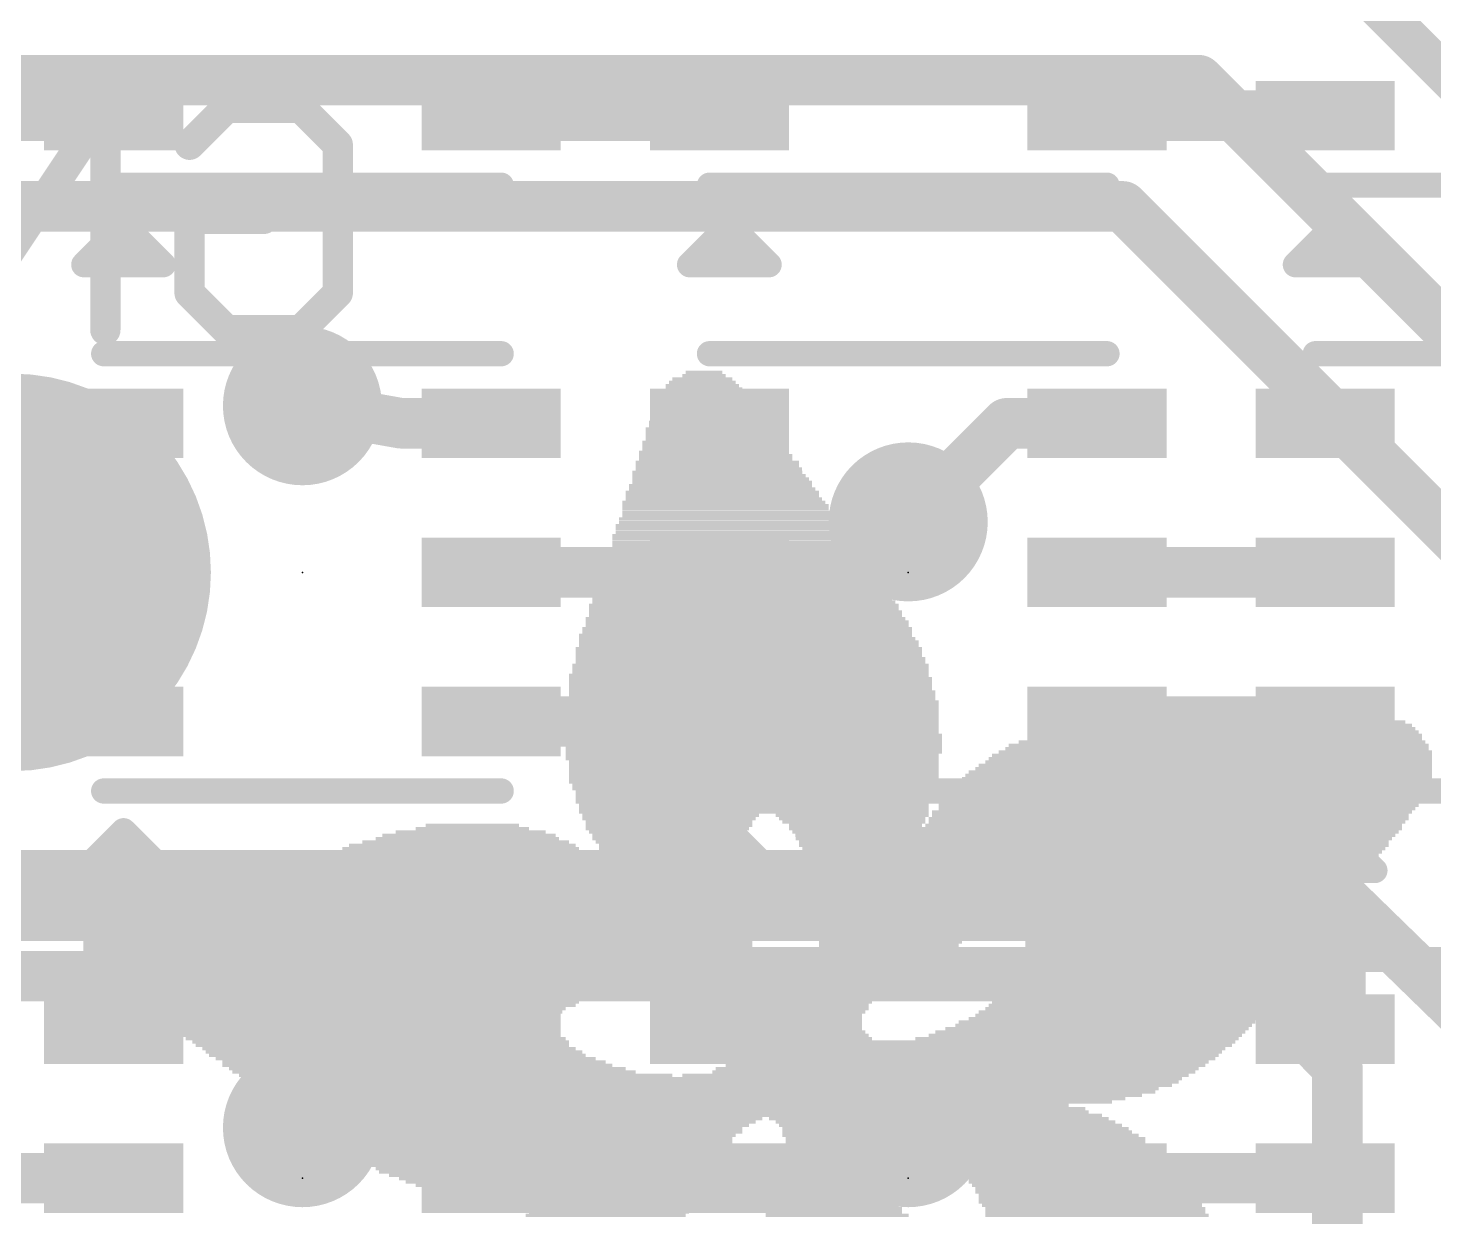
# Model space of a CAD drawing. Extents: x -5.1 to 30.5, y -0.1 to 25.5.
# Drawn here: x 15.89 to 22.96, y 10.98 to 16.96 of the extents above; entities that cross this region are included whole.
import ezdxf

# ---------------------------------------------------------------- set-up
doc = ezdxf.new("R2010")
doc.units = 0
for name, color, linetype in [('1', 12, 'CONTINUOUS'), ('16', 132, 'CONTINUOUS'), ('18', 110, 'CONTINUOUS'), ('21', 40, 'CONTINUOUS'), ('22', 6, 'CONTINUOUS'), ('23', 53, 'CONTINUOUS')]:
    doc.layers.add(name, color=color, linetype=linetype)

# ---------------------------------------------------------------- blocks, each defined once
blk = doc.blocks.new('PIE')
at = {"const_width": 0.5}
blk.add_lwpolyline([(0, -0.25, 1), (0, 0.25, 1), (0, -0.25)], format="xyb", dxfattribs=at)
blk = doc.blocks.new('RECT')
blk.add_solid([(-0.5, -0.5), (0.5, -0.5), (-0.5, 0.5), (0.5, 0.5)])
blk = doc.blocks.new('ROUNDV')
at = {"const_width": 0.5}
blk.add_lwpolyline([(0, -0.25, 1), (0, 0.25, 1), (0, -0.25)], format="xyb", dxfattribs=at)

msp = doc.modelspace()

# ---------------------------------------------------------------- linework, layer by layer
at = {"layer": '1'}
for points, const_width in [([(15.174, 16.522), (16.322, 16.522)], 0.254), ([(18.222, 16.522), (19.37, 16.522)], 0.254), ([(21.27, 16.522), (22.418, 16.522)], 0.254), ([(17.272, 15.0622), (17.768, 14.974)], 0.254), ([(17.768, 14.974), (18.222, 14.974)], 0.254), ([(20.32, 14.478), (20.816, 14.974)], 0.254), ([(20.816, 14.974), (21.27, 14.974)], 0.254), ([(15.174, 14.224), (16.322, 14.224)], 0.254), ([(18.222, 14.224), (19.37, 14.224)], 0.254), ([(21.27, 14.224), (22.418, 14.224)], 0.254), ([(15.174, 13.474), (16.322, 13.474)], 0.254), ([(18.222, 13.474), (19.37, 13.474)], 0.254), ([(21.27, 13.474), (22.418, 13.474)], 0.254), ([(16.3195, 12.573), (13.335, 12.573)], 0.4064), ([(19.4945, 12.573), (16.3195, 12.573)], 0.4064), ([(22.418, 12.573), (19.4945, 12.573)], 0.4064), ([(22.418, 11.926), (22.418, 12.573)], 0.4064), ([(16.322, 12.573), (16.3195, 12.573)], 0.3048), ([(16.322, 11.926), (16.322, 12.573)], 0.3048), ([(19.37, 11.926), (19.37, 12.573)], 0.3048), ([(19.37, 12.573), (19.4945, 12.573)], 0.3048), ([(17.272, 11.43), (17.768, 11.926)], 0.254), ([(17.768, 11.926), (18.222, 11.926)], 0.254), ([(20.32, 11.43), (20.816, 11.926)], 0.254), ([(20.816, 11.926), (21.27, 11.926)], 0.254), ([(15.174, 11.176), (16.322, 11.176)], 0.254), ([(18.222, 11.176), (19.37, 11.176)], 0.254), ([(21.27, 11.176), (22.418, 11.176)], 0.254)]:
    msp.add_lwpolyline(points, dxfattribs=dict(at, const_width=const_width))
for points, const_width in [([(16.322, 16.4585, 1), (16.322, 16.5855)], 0.127), ([(18.222, 16.5855, 1), (18.222, 16.4585)], 0.127), ([(19.37, 16.4585, 1), (19.37, 16.5855)], 0.127), ([(21.27, 16.5855, 1), (21.27, 16.4585)], 0.127), ([(22.418, 16.4585, 1), (22.418, 16.5855)], 0.127), ([(17.2831, 15.1247, 1), (17.2609, 14.9997)], 0.127), ([(17.768, 15.0375, 1), (17.768, 14.9105)], 0.127), ([(17.7569, 14.9115, 1), (17.7791, 15.0365)], 0.127), ([(18.222, 14.9105, 1), (18.222, 15.0375)], 0.127), ([(20.816, 15.0375, 1), (20.816, 14.9105)], 0.127), ([(20.8609, 14.9291, 1), (20.7711, 15.0189)], 0.127), ([(21.27, 14.9105, 1), (21.27, 15.0375)], 0.127), ([(20.2751, 14.5229, 1), (20.3649, 14.4331)], 0.127), ([(16.322, 14.1605, 1), (16.322, 14.2875)], 0.127), ([(18.222, 14.2875, 1), (18.222, 14.1605)], 0.127), ([(19.37, 14.1605, 1), (19.37, 14.2875)], 0.127), ([(21.27, 14.2875, 1), (21.27, 14.1605)], 0.127), ([(22.418, 14.1605, 1), (22.418, 14.2875)], 0.127), ([(16.322, 13.4105, 1), (16.322, 13.5375)], 0.127), ([(18.222, 13.5375, 1), (18.222, 13.4105)], 0.127), ([(19.37, 13.4105, 1), (19.37, 13.5375)], 0.127), ([(21.27, 13.5375, 1), (21.27, 13.4105)], 0.127), ([(22.418, 13.4105, 1), (22.418, 13.5375)], 0.127), ([(16.3195, 12.6746, 1), (16.3195, 12.4714)], 0.2032), ([(16.3195, 12.4714, 1), (16.3195, 12.6746)], 0.2032), ([(19.4945, 12.6746, 1), (19.4945, 12.4714)], 0.2032), ([(19.4945, 12.4714, 1), (19.4945, 12.6746)], 0.2032), ([(22.5196, 12.573, 1), (22.3164, 12.573)], 0.2032), ([(22.418, 12.4714, 1), (22.418, 12.6746)], 0.2032), ([(16.3195, 12.6492, 1), (16.3195, 12.4968)], 0.1524), ([(16.3982, 12.573, 1), (16.2458, 12.573)], 0.1524), ([(16.322, 12.4968, 1), (16.322, 12.6492)], 0.1524), ([(19.4462, 12.573, 1), (19.2938, 12.573)], 0.1524), ([(19.37, 12.6492, 1), (19.37, 12.4968)], 0.1524), ([(19.4945, 12.4968, 1), (19.4945, 12.6492)], 0.1524), ([(17.768, 11.9895, 1), (17.768, 11.8625)], 0.127), ([(17.8129, 11.8811, 1), (17.7231, 11.9709)], 0.127), ([(18.222, 11.8625, 1), (18.222, 11.9895)], 0.127), ([(20.816, 11.9895, 1), (20.816, 11.8625)], 0.127), ([(20.8609, 11.8811, 1), (20.7711, 11.9709)], 0.127), ([(21.27, 11.8625, 1), (21.27, 11.9895)], 0.127), ([(22.3164, 11.926, 1), (22.5196, 11.926)], 0.2032), ([(16.2458, 11.926, 1), (16.3982, 11.926)], 0.1524), ([(19.2938, 11.926, 1), (19.4462, 11.926)], 0.1524), ([(17.2271, 11.4749, 1), (17.3169, 11.3851)], 0.127), ([(20.2751, 11.4749, 1), (20.3649, 11.3851)], 0.127), ([(16.322, 11.1125, 1), (16.322, 11.2395)], 0.127), ([(18.222, 11.2395, 1), (18.222, 11.1125)], 0.127), ([(19.37, 11.1125, 1), (19.37, 11.2395)], 0.127), ([(21.27, 11.2395, 1), (21.27, 11.1125)], 0.127), ([(22.418, 11.1125, 1), (22.418, 11.2395)], 0.127)]:
    msp.add_lwpolyline(points, format="xyb", dxfattribs=dict(at, const_width=const_width))
at = {"layer": '16'}
for points, const_width in [([(23.368, 16.383), (22.5425, 17.2085)], 0.2032), ([(21.7805, 16.7005), (2.54, 16.7005)], 0.254), ([(23.368, 15.113), (21.7805, 16.7005)], 0.254), ([(2.794, 16.0655), (21.3995, 16.0655)], 0.254), ([(21.3995, 16.0655), (23.368, 14.097)], 0.254), ([(2.6035, 12.7), (22.3901, 12.7)], 0.254), ([(22.3901, 12.7), (23.368, 11.7475)], 0.254), ([(2.4765, 12.192), (22.0345, 12.192)], 0.254), ([(22.0345, 12.192), (22.479, 11.7348)], 0.254), ([(22.479, 11.7348), (22.479, 10.795)], 0.254)]:
    msp.add_lwpolyline(points, dxfattribs=dict(at, const_width=const_width))
at = {"layer": '16', "const_width": 0.127}
for points in [[(21.8254, 16.7454, 1), (21.7356, 16.6556)], [(21.7805, 16.637, 1), (21.7805, 16.764)], [(21.4444, 16.1104, 1), (21.3546, 16.0206)], [(21.3995, 16.002, 1), (21.3995, 16.129)], [(22.4344, 12.7455, 1), (22.3458, 12.6545)], [(22.3901, 12.6365, 1), (22.3901, 12.7635)], [(22.08, 12.2363, 1), (21.989, 12.1477)], [(22.0345, 12.1285, 1), (22.0345, 12.2555)], [(22.5425, 11.7348, 1), (22.4155, 11.7348)], [(22.4335, 11.6905, 1), (22.5245, 11.7791)]]:
    msp.add_lwpolyline(points, format="xyb", dxfattribs=at)
at = {"layer": '21', "const_width": 0.127}
for points in [[(18.272, 16.172), (16.272, 16.172)], [(21.32, 16.172), (19.32, 16.172)], [(24.368, 16.172), (22.368, 16.172)], [(16.372, 15.972), (16.172, 15.772)], [(16.572, 15.772), (16.372, 15.972)], [(19.42, 15.972), (19.22, 15.772)], [(19.62, 15.772), (19.42, 15.972)], [(22.468, 15.972), (22.268, 15.772)], [(22.668, 15.772), (22.468, 15.972)], [(16.272, 15.772), (16.372, 15.872)], [(19.32, 15.772), (19.42, 15.872)], [(22.368, 15.772), (22.468, 15.872)], [(16.172, 15.772), (16.472, 15.772)], [(16.172, 15.772), (16.272, 15.772)], [(16.472, 15.772), (16.572, 15.772)], [(19.22, 15.772), (19.52, 15.772)], [(19.22, 15.772), (19.32, 15.772)], [(19.52, 15.772), (19.62, 15.772)], [(22.268, 15.772), (22.568, 15.772)], [(22.268, 15.772), (22.368, 15.772)], [(22.568, 15.772), (22.668, 15.772)], [(18.272, 15.324), (16.272, 15.324)], [(21.32, 15.324), (19.32, 15.324)], [(24.368, 15.324), (22.368, 15.324)], [(18.272, 13.124), (16.272, 13.124)], [(21.32, 13.124), (19.32, 13.124)], [(24.368, 13.124), (22.368, 13.124)], [(16.372, 12.924), (16.172, 12.724)], [(16.572, 12.724), (16.372, 12.924)], [(19.42, 12.924), (19.22, 12.724)], [(19.62, 12.724), (19.42, 12.924)], [(22.468, 12.924), (22.268, 12.724)], [(22.668, 12.724), (22.468, 12.924)], [(16.272, 12.724), (16.372, 12.824)], [(19.32, 12.724), (19.42, 12.824)], [(22.368, 12.724), (22.468, 12.824)], [(16.172, 12.724), (16.472, 12.724)], [(16.172, 12.724), (16.272, 12.724)], [(16.472, 12.724), (16.572, 12.724)], [(19.22, 12.724), (19.52, 12.724)], [(19.22, 12.724), (19.32, 12.724)], [(19.52, 12.724), (19.62, 12.724)], [(22.268, 12.724), (22.568, 12.724)], [(22.268, 12.724), (22.368, 12.724)], [(22.568, 12.724), (22.668, 12.724)], [(18.272, 12.276), (16.272, 12.276)], [(21.32, 12.276), (19.32, 12.276)], [(24.368, 12.276), (22.368, 12.276)]]:
    msp.add_lwpolyline(points, dxfattribs=at)
at = {"layer": '21', "const_width": 0.0635}
for points in [[(16.272, 16.2037, 1), (16.272, 16.1403)], [(18.272, 16.1403, 1), (18.272, 16.2037)], [(19.32, 16.2037, 1), (19.32, 16.1403)], [(21.32, 16.1403, 1), (21.32, 16.2037)], [(22.368, 16.2037, 1), (22.368, 16.1403)], [(16.3945, 15.9945, 1), (16.3495, 15.9495)], [(16.3945, 15.9495, 1), (16.3495, 15.9945)], [(19.4425, 15.9945, 1), (19.3975, 15.9495)], [(19.4425, 15.9495, 1), (19.3975, 15.9945)], [(22.4905, 15.9945, 1), (22.4455, 15.9495)], [(22.4905, 15.9495, 1), (22.4455, 15.9945)], [(16.3945, 15.8495, 1), (16.3495, 15.8945)], [(19.4425, 15.8495, 1), (19.3975, 15.8945)], [(22.4905, 15.8495, 1), (22.4455, 15.8945)], [(16.1495, 15.7945, 1), (16.1945, 15.7495)], [(16.172, 15.8038, 1), (16.172, 15.7402)], [(16.172, 15.8038, 1), (16.172, 15.7402)], [(16.2495, 15.7945, 1), (16.2945, 15.7495)], [(16.272, 15.7402, 1), (16.272, 15.8038)], [(16.472, 15.8038, 1), (16.472, 15.7402)], [(16.472, 15.7402, 1), (16.472, 15.8038)], [(16.5495, 15.7495, 1), (16.5945, 15.7945)], [(16.572, 15.7402, 1), (16.572, 15.8038)], [(19.22, 15.8038, 1), (19.22, 15.7402)], [(19.22, 15.8038, 1), (19.22, 15.7402)], [(19.1975, 15.7945, 1), (19.2425, 15.7495)], [(19.2975, 15.7945, 1), (19.3425, 15.7495)], [(19.32, 15.7402, 1), (19.32, 15.8038)], [(19.52, 15.8038, 1), (19.52, 15.7402)], [(19.52, 15.7402, 1), (19.52, 15.8038)], [(19.5975, 15.7495, 1), (19.6425, 15.7945)], [(19.62, 15.7402, 1), (19.62, 15.8038)], [(22.2455, 15.7945, 1), (22.2905, 15.7495)], [(22.268, 15.8038, 1), (22.268, 15.7402)], [(22.268, 15.8038, 1), (22.268, 15.7402)], [(22.3455, 15.7945, 1), (22.3905, 15.7495)], [(22.368, 15.7402, 1), (22.368, 15.8038)], [(22.568, 15.8038, 1), (22.568, 15.7402)], [(22.568, 15.7402, 1), (22.568, 15.8038)], [(22.6455, 15.7495, 1), (22.6905, 15.7945)], [(22.668, 15.7402, 1), (22.668, 15.8038)], [(16.272, 15.3558, 1), (16.272, 15.2923)], [(18.272, 15.2923, 1), (18.272, 15.3558)], [(19.32, 15.3558, 1), (19.32, 15.2923)], [(21.32, 15.2923, 1), (21.32, 15.3558)], [(22.368, 15.3558, 1), (22.368, 15.2923)], [(16.272, 13.1558, 1), (16.272, 13.0922)], [(18.272, 13.0922, 1), (18.272, 13.1558)], [(19.32, 13.1558, 1), (19.32, 13.0922)], [(21.32, 13.0922, 1), (21.32, 13.1558)], [(22.368, 13.1558, 1), (22.368, 13.0922)], [(16.3945, 12.9465, 1), (16.3495, 12.9015)], [(16.3945, 12.9015, 1), (16.3495, 12.9465)], [(19.4425, 12.9465, 1), (19.3975, 12.9015)], [(19.4425, 12.9015, 1), (19.3975, 12.9465)], [(22.4905, 12.9465, 1), (22.4455, 12.9015)], [(22.4905, 12.9015, 1), (22.4455, 12.9465)], [(16.3945, 12.8015, 1), (16.3495, 12.8465)], [(19.4425, 12.8015, 1), (19.3975, 12.8465)], [(22.4905, 12.8015, 1), (22.4455, 12.8465)], [(16.1495, 12.7465, 1), (16.1945, 12.7015)], [(16.172, 12.7558, 1), (16.172, 12.6922)], [(16.172, 12.7558, 1), (16.172, 12.6922)], [(16.2495, 12.7465, 1), (16.2945, 12.7015)], [(16.272, 12.6922, 1), (16.272, 12.7558)], [(16.472, 12.7558, 1), (16.472, 12.6922)], [(16.472, 12.6922, 1), (16.472, 12.7558)], [(16.5495, 12.7015, 1), (16.5945, 12.7465)], [(16.572, 12.6922, 1), (16.572, 12.7558)], [(19.22, 12.7558, 1), (19.22, 12.6922)], [(19.22, 12.7558, 1), (19.22, 12.6922)], [(19.1975, 12.7465, 1), (19.2425, 12.7015)], [(19.2975, 12.7465, 1), (19.3425, 12.7015)], [(19.32, 12.6922, 1), (19.32, 12.7558)], [(19.52, 12.7558, 1), (19.52, 12.6922)], [(19.52, 12.6922, 1), (19.52, 12.7558)], [(19.5975, 12.7015, 1), (19.6425, 12.7465)], [(19.62, 12.6922, 1), (19.62, 12.7558)], [(22.2455, 12.7465, 1), (22.2905, 12.7015)], [(22.268, 12.7558, 1), (22.268, 12.6922)], [(22.268, 12.7558, 1), (22.268, 12.6922)], [(22.3455, 12.7465, 1), (22.3905, 12.7015)], [(22.368, 12.6922, 1), (22.368, 12.7558)], [(22.568, 12.7558, 1), (22.568, 12.6922)], [(22.568, 12.6922, 1), (22.568, 12.7558)], [(22.6455, 12.7015, 1), (22.6905, 12.7465)], [(22.668, 12.6922, 1), (22.668, 12.7558)], [(16.272, 12.3078, 1), (16.272, 12.2442)], [(18.272, 12.2442, 1), (18.272, 12.3078)], [(19.32, 12.3078, 1), (19.32, 12.2442)], [(21.32, 12.2442, 1), (21.32, 12.3078)], [(22.368, 12.3078, 1), (22.368, 12.2442)]]:
    msp.add_lwpolyline(points, format="xyb", dxfattribs=at)
at = {"layer": '22', "const_width": 0.1524}
for points in [[(16.2804, 16.5618), (15.5347, 15.4432)], [(16.2804, 15.4432), (16.2804, 16.5618)], [(16.7041, 16.3753), (16.8905, 16.5618)], [(16.8905, 16.5618), (17.2634, 16.5618)], [(17.2634, 16.5618), (17.4498, 16.3753)], [(17.4498, 16.3753), (17.4498, 15.6296)], [(16.7041, 15.6296), (16.7041, 16.0025)], [(16.7041, 16.0025), (17.077, 16.0025)], [(16.8905, 15.4432), (16.7041, 15.6296)], [(17.4498, 15.6296), (17.2634, 15.4432)], [(17.2634, 15.4432), (16.8905, 15.4432)]]:
    msp.add_lwpolyline(points, dxfattribs=at)
at = {"layer": '22', "const_width": 0.0762}
for points in [[(16.3185, 16.5618, 1), (16.2423, 16.5618)], [(16.3121, 16.5406, 1), (16.2487, 16.5829)], [(16.8905, 16.5999, 1), (16.8905, 16.5237)], [(16.9175, 16.5348, 1), (16.8636, 16.5887)], [(17.2903, 16.5887, 1), (17.2364, 16.5348)], [(17.2634, 16.5237, 1), (17.2634, 16.5999)], [(16.6772, 16.4023, 1), (16.731, 16.3484)], [(17.4879, 16.3753, 1), (17.4117, 16.3753)], [(17.4229, 16.3484, 1), (17.4767, 16.4023)], [(16.7422, 16.0025, 1), (16.666, 16.0025)], [(16.7041, 16.0406, 1), (16.7041, 15.9644)], [(17.077, 15.9644, 1), (17.077, 16.0406)], [(16.731, 15.6566, 1), (16.6772, 15.6027)], [(17.4767, 15.6027, 1), (17.4229, 15.6566)], [(16.666, 15.6296, 1), (16.7422, 15.6296)], [(17.4117, 15.6296, 1), (17.4879, 15.6296)], [(16.8905, 15.4813, 1), (16.8905, 15.4051)], [(16.8636, 15.4163, 1), (16.9175, 15.4701)], [(17.2364, 15.4701, 1), (17.2903, 15.4163)], [(17.2634, 15.4051, 1), (17.2634, 15.4813)], [(16.2423, 15.4432, 1), (16.3185, 15.4432)]]:
    msp.add_lwpolyline(points, format="xyb", dxfattribs=at)
at = {"layer": '23'}
for p in [(17.272, 14.224), (20.32, 14.224), (17.272, 11.176), (20.32, 11.176)]:
    msp.add_point(p, dxfattribs=at)

# ---------------------------------------------------------------- block references
at = {"layer": '1', "xscale": 0.7, "yscale": 0.35, "rotation": 180}
for p in [(16.322, 16.522), (18.222, 16.522), (19.37, 16.522), (21.27, 16.522), (22.418, 16.522), (16.322, 14.974), (18.222, 14.974), (19.37, 14.974), (21.27, 14.974), (22.418, 14.974), (16.322, 14.224), (18.222, 14.224), (19.37, 14.224), (21.27, 14.224), (22.418, 14.224), (16.322, 13.474), (18.222, 13.474), (19.37, 13.474), (21.27, 13.474), (22.418, 13.474), (16.322, 11.926), (18.222, 11.926), (19.37, 11.926), (21.27, 11.926), (22.418, 11.926), (16.322, 11.176), (18.222, 11.176), (19.37, 11.176), (21.27, 11.176), (22.418, 11.176)]:
    msp.add_blockref('RECT', p, dxfattribs=at)
at = {"layer": '16', "xscale": 2, "yscale": 2}
msp.add_blockref('PIE', (15.8115, 14.224), dxfattribs=at)
at = {"layer": '18', "xscale": 0.8001, "yscale": 0.8001}
for p in [(17.272, 15.0622), (17.272, 15.0622), (20.32, 14.478), (20.32, 14.478), (17.272, 11.43), (17.272, 11.43), (20.32, 11.43), (20.32, 11.43)]:
    msp.add_blockref('ROUNDV', p, dxfattribs=at)
at = {"layer": '22', "rotation": 180}
for p, xscale, yscale in [((19.2918, 15.2141), 0.218, 0.0168), ((19.2918, 15.2309), 0.1844, 0.0167), ((19.2919, 15.1303), 0.4191, 0.0168), ((19.2834, 15.1638), 0.3688, 0.0168), ((19.2918, 15.1471), 0.3856, 0.0167), ((19.2835, 15.1806), 0.3353, 0.0167), ((19.2834, 15.1973), 0.3018, 0.0168), ((19.2918, 15.08), 0.4862, 0.0168), ((19.3002, 15.0632), 0.5029, 0.0168), ((19.3002, 15.0968), 0.4694, 0.0167), ((19.2919, 15.1135), 0.4191, 0.0168), ((19.3086, 15.0297), 0.5532, 0.0168), ((19.3086, 15.0129), 0.5532, 0.0168), ((19.317, 14.9962), 0.5699, 0.0167), ((19.3002, 15.0465), 0.5029, 0.0167), ((19.3253, 14.9291), 0.6538, 0.0168), ((19.317, 14.9459), 0.6371, 0.0168), ((19.3086, 14.9794), 0.5867, 0.0168), ((19.317, 14.9627), 0.6035, 0.0167), ((19.3505, 14.8453), 0.7376, 0.0168), ((19.3338, 14.8788), 0.7041, 0.0168), ((19.3338, 14.862), 0.7041, 0.0167), ((19.3253, 14.9123), 0.6538, 0.0167), ((19.3337, 14.8956), 0.6706, 0.0168), ((19.3589, 14.7782), 0.8215, 0.0168), ((19.3421, 14.8285), 0.7544, 0.0168), ((19.3505, 14.8117), 0.7712, 0.0167), ((19.3505, 14.795), 0.7712, 0.0168), ((19.3589, 14.7279), 0.8549, 0.0167), ((19.3673, 14.7112), 0.8717, 0.0168), ((19.3589, 14.7614), 0.8215, 0.0167), ((19.3672, 14.7447), 0.8382, 0.0168), ((19.3756, 14.6609), 0.922, 0.0168), ((19.384, 14.6441), 0.9388, 0.0168), ((19.3757, 14.6944), 0.8885, 0.0168), ((19.384, 14.6776), 0.9052, 0.0167), ((19.3924, 14.577), 1.0226, 0.0167), ((19.3924, 14.5938), 0.989, 0.0168), ((19.3841, 14.6273), 0.9723, 0.0167), ((19.3841, 14.6106), 0.9723, 0.0168), ((19.4175, 14.4933), 1.1064, 0.0167), ((19.4008, 14.5603), 1.0394, 0.0168), ((19.4008, 14.5436), 1.0394, 0.0167), ((19.4092, 14.5268), 1.0561, 0.0168), ((19.4092, 14.51), 1.0561, 0.0168), ((19.426, 14.4262), 1.1567, 0.0168), ((19.4176, 14.4597), 1.1399, 0.0168), ((19.4176, 14.443), 1.1399, 0.0167), ((19.4175, 14.4765), 1.1064, 0.0168), ((19.4259, 14.4094), 1.1902, 0.0168), ((19.4343, 14.3927), 1.207, 0.0167), ((19.4343, 14.3759), 1.207, 0.0168), ((19.4427, 14.3591), 1.2238, 0.0168), ((19.4427, 14.3089), 1.2908, 0.0167), ((19.4511, 14.2921), 1.3076, 0.0168), ((19.4427, 14.3424), 1.2573, 0.0167), ((19.4427, 14.3256), 1.2573, 0.0168), ((19.4595, 14.2418), 1.3579, 0.0168), ((19.4595, 14.225), 1.3579, 0.0168), ((19.4595, 14.2753), 1.3243, 0.0168), ((19.4595, 14.2586), 1.3243, 0.0167), ((19.4846, 14.1412), 1.4752, 0.0168), ((19.4679, 14.158), 1.4417, 0.0167), ((19.4678, 14.1915), 1.4082, 0.0168), ((19.4762, 14.1747), 1.425, 0.0168), ((19.4762, 14.2083), 1.3914, 0.0167), ((19.4846, 14.0909), 1.5088, 0.0168), ((19.493, 14.0742), 1.5255, 0.0167), ((19.4846, 14.1245), 1.4752, 0.0167), ((19.493, 14.1077), 1.492, 0.0168), ((19.493, 14.0574), 1.5591, 0.0168), ((19.493, 14.0406), 1.5591, 0.0168), ((19.5014, 14.0239), 1.5759, 0.0167), ((19.5014, 14.0071), 1.5759, 0.0168), ((19.5098, 13.94), 1.6597, 0.0168), ((19.5098, 13.9736), 1.6261, 0.0167), ((19.5098, 13.9568), 1.6261, 0.0168), ((19.5014, 13.9903), 1.6093, 0.0168), ((19.5014, 13.9065), 1.6764, 0.0168), ((19.5098, 13.8898), 1.6931, 0.0167), ((19.5182, 13.873), 1.7099, 0.0168), ((19.5182, 13.8562), 1.7099, 0.0168), ((19.5098, 13.9233), 1.6597, 0.0167), ((19.5181, 13.8395), 1.7434, 0.0167), ((19.5181, 13.8227), 1.7434, 0.0168), ((19.5181, 13.8059), 1.7434, 0.0168), ((19.5265, 13.7892), 1.7602, 0.0167), ((19.5265, 13.7556), 1.7938, 0.0168), ((19.5265, 13.7389), 1.7938, 0.0167), ((19.5265, 13.7221), 1.7938, 0.0168), ((19.5265, 13.7724), 1.7602, 0.0168), ((19.5265, 13.6886), 1.8272, 0.0168), ((19.5265, 13.6718), 1.8272, 0.0168), ((19.5265, 13.6551), 1.8272, 0.0167), ((19.5182, 13.7054), 1.8105, 0.0167), ((19.5265, 13.6383), 1.8272, 0.0168), ((19.5349, 13.6215), 1.844, 0.0168), ((19.5349, 13.6048), 1.844, 0.0167), ((19.5349, 13.588), 1.844, 0.0168), ((19.5349, 13.5712), 1.8776, 0.0168), ((19.5349, 13.5545), 1.8776, 0.0167), ((19.5349, 13.5377), 1.8776, 0.0168), ((19.5349, 13.5209), 1.8776, 0.0168), ((19.5349, 13.5042), 1.8776, 0.0167), ((19.5349, 13.4874), 1.8776, 0.0168), ((19.5349, 13.4707), 1.8776, 0.0167), ((19.5349, 13.4539), 1.8776, 0.0168), ((19.5349, 13.4371), 1.8776, 0.0168), ((21.9741, 13.4371), 1.7937, 0.0168), ((21.9909, 13.4539), 1.7267, 0.0168), ((22.016, 13.4707), 1.6093, 0.0167), ((22.0747, 13.4874), 1.3243, 0.0168), ((19.5349, 13.4204), 1.8776, 0.0167), ((19.5433, 13.4036), 1.8943, 0.0168), ((19.5433, 13.3868), 1.8943, 0.0168), ((19.5433, 13.3701), 1.8943, 0.0167), ((21.8986, 13.3701), 2.0452, 0.0167), ((21.9154, 13.3868), 1.9781, 0.0168), ((21.9321, 13.4036), 1.9446, 0.0168), ((21.9489, 13.4204), 1.8776, 0.0167), ((19.5433, 13.3533), 1.8943, 0.0168), ((19.5433, 13.3365), 1.8943, 0.0168), ((19.5433, 13.3198), 1.8943, 0.0167), ((19.5349, 13.303), 1.8776, 0.0168), ((21.8483, 13.303), 2.2128, 0.0168), ((21.8651, 13.3198), 2.1793, 0.0167), ((21.8735, 13.3365), 2.1291, 0.0168), ((21.8819, 13.3533), 2.1123, 0.0168), ((19.5349, 13.2863), 1.8776, 0.0167), ((19.5433, 13.2695), 1.8608, 0.0168), ((19.5433, 13.2527), 1.8608, 0.0168), ((19.5433, 13.236), 1.8608, 0.0167), ((19.5433, 13.2192), 1.8608, 0.0168), ((21.7896, 13.2192), 2.3302, 0.0168), ((21.8064, 13.236), 2.2966, 0.0167), ((21.8148, 13.2527), 2.2799, 0.0168), ((21.8316, 13.2695), 2.2463, 0.0168), ((21.8399, 13.2863), 2.2296, 0.0167), ((19.5433, 13.2024), 1.8608, 0.0168), ((19.5433, 13.1857), 1.8608, 0.0167), ((19.5433, 13.1689), 1.8608, 0.0168), ((19.5433, 13.1521), 1.8273, 0.0168), ((21.7477, 13.1521), 2.3805, 0.0168), ((21.7562, 13.1689), 2.3637, 0.0168), ((21.7729, 13.1857), 2.3637, 0.0167), ((21.7813, 13.2024), 2.3469, 0.0168), ((19.5433, 13.1354), 1.8273, 0.0167), ((19.5433, 13.1018), 1.7937, 0.0168), ((19.5433, 13.0851), 1.7937, 0.0167), ((19.5517, 13.1186), 1.8105, 0.0168), ((21.7058, 13.1018), 2.3972, 0.0168), ((21.7058, 13.0851), 2.3972, 0.0167), ((21.7226, 13.1186), 2.3972, 0.0168), ((21.7394, 13.1354), 2.3973, 0.0167), ((19.5433, 13.0683), 1.7937, 0.0168), ((19.5433, 13.0516), 1.7602, 0.0167), ((19.5433, 13.0348), 1.7602, 0.0168), ((19.5433, 13.018), 1.7602, 0.0168), ((21.6471, 13.018), 2.4141, 0.0168), ((21.6807, 13.0516), 2.414, 0.0167), ((21.6723, 13.0348), 2.3972, 0.0168), ((21.6891, 13.0683), 2.3973, 0.0168), ((18.1267, 12.951), 0.4694, 0.0167), ((19.1242, 13.0013), 0.8885, 0.0167), ((19.1158, 12.9845), 0.8717, 0.0168), ((19.1158, 12.9677), 0.8382, 0.0168), ((19.1158, 12.951), 0.8382, 0.0167), ((20.0378, 13.0013), 0.7712, 0.0167), ((20.0378, 12.9845), 0.7376, 0.0168), ((20.0462, 12.9677), 0.7208, 0.0168), ((20.0546, 12.951), 0.6705, 0.0167), ((21.6053, 12.951), 2.3973, 0.0167), ((21.6304, 12.9845), 2.414, 0.0168), ((21.622, 12.9677), 2.3972, 0.0168), ((21.6388, 13.0013), 2.3973, 0.0167), ((18.0932, 12.8672), 1.0394, 0.0167), ((18.1016, 12.8839), 0.922, 0.0168), ((18.11, 12.9007), 0.8717, 0.0167), ((18.1183, 12.9174), 0.7544, 0.0168), ((18.1267, 12.9342), 0.57, 0.0168), ((19.1074, 12.9342), 0.8214, 0.0168), ((19.1074, 12.9174), 0.788, 0.0168), ((19.1158, 12.9007), 0.7712, 0.0167), ((19.1158, 12.8839), 0.7712, 0.0168), ((19.1242, 12.8672), 0.7544, 0.0167), ((21.2616, 12.9342), 3.0846, 0.0168), ((21.2616, 12.9174), 3.051, 0.0168), ((21.2615, 12.9007), 3.0175, 0.0167), ((21.2532, 12.8839), 3.0008, 0.0168), ((21.2532, 12.8672), 2.9672, 0.0167), ((18.0429, 12.8001), 1.3746, 0.0168), ((18.0597, 12.8169), 1.2741, 0.0167), ((18.068, 12.8336), 1.1903, 0.0168), ((18.0764, 12.8504), 1.14, 0.0168), ((19.1242, 12.8504), 0.7209, 0.0168), ((19.1242, 12.8336), 0.7209, 0.0168), ((19.1326, 12.8169), 0.7041, 0.0167), ((19.141, 12.8001), 0.6873, 0.0168), ((21.2532, 12.8504), 2.9672, 0.0168), ((21.2532, 12.8336), 2.9337, 0.0168), ((21.2448, 12.8169), 2.917, 0.0167), ((21.2448, 12.8001), 2.8834, 0.0168), ((17.9926, 12.733), 1.6428, 0.0168), ((18.001, 12.7498), 1.5926, 0.0168), ((18.0177, 12.7666), 1.5255, 0.0167), ((18.0345, 12.7833), 1.425, 0.0168), ((19.141, 12.7833), 0.6873, 0.0168), ((19.1493, 12.7666), 0.6706, 0.0167), ((19.1577, 12.7498), 0.6538, 0.0168), ((19.1661, 12.733), 0.637, 0.0168), ((21.2448, 12.7833), 2.8834, 0.0168), ((21.2448, 12.7666), 2.8499, 0.0167), ((21.2365, 12.7498), 2.8331, 0.0168), ((21.2365, 12.733), 2.8331, 0.0168), ((18.2189, 12.666), 2.5314, 0.0167), ((18.2441, 12.6827), 2.4811, 0.0168), ((17.9506, 12.6995), 1.8273, 0.0168), ((18.2944, 12.7163), 2.3805, 0.0167), ((19.1829, 12.6995), 0.6035, 0.0168), ((21.228, 12.7163), 2.8163, 0.0167), ((21.228, 12.6995), 2.7829, 0.0168), ((21.2197, 12.6827), 2.7661, 0.0168), ((21.2197, 12.666), 2.7661, 0.0167), ((18.0848, 12.5822), 2.7996, 0.0167), ((18.1183, 12.5989), 2.7325, 0.0168), ((18.1351, 12.6157), 2.699, 0.0168), ((18.1686, 12.6325), 2.632, 0.0167), ((18.2021, 12.6492), 2.5649, 0.0168), ((21.2112, 12.6492), 2.7493, 0.0168), ((21.2112, 12.6325), 2.7493, 0.0167), ((21.2029, 12.6157), 2.699, 0.0168), ((21.2029, 12.5989), 2.699, 0.0168), ((21.1945, 12.5822), 2.6822, 0.0167), ((17.9842, 12.5151), 3.0008, 0.0168), ((18.0094, 12.5319), 2.9505, 0.0167), ((18.0345, 12.5486), 2.9002, 0.0168), ((18.0597, 12.5654), 2.8499, 0.0168), ((21.1862, 12.5654), 2.6655, 0.0168), ((21.1945, 12.5486), 2.6487, 0.0168), ((21.1862, 12.5319), 2.6319, 0.0167), ((21.1777, 12.5151), 2.6151, 0.0168), ((17.9424, 12.4481), 3.1181, 0.0167), ((17.9507, 12.4648), 3.1014, 0.0168), ((17.9674, 12.4816), 3.0679, 0.0167), ((17.9842, 12.4983), 3.0343, 0.0168), ((21.1694, 12.4983), 2.5984, 0.0168), ((21.1694, 12.4816), 2.5984, 0.0167), ((21.161, 12.4648), 2.5816, 0.0168), ((21.1527, 12.4481), 2.5649, 0.0167), ((17.9256, 12.381), 3.1851, 0.0168), ((17.9339, 12.3978), 3.1684, 0.0167), ((17.9339, 12.4313), 3.1349, 0.0168), ((17.9423, 12.4145), 3.1516, 0.0168), ((21.1442, 12.4313), 2.5481, 0.0168), ((21.1359, 12.4145), 2.5313, 0.0168), ((21.1359, 12.3978), 2.5313, 0.0167), ((20.2725, 12.381), 0.8046, 0.0168), ((21.622, 12.381), 1.5256, 0.0168), ((17.9339, 12.3642), 3.2019, 0.0168), ((17.9339, 12.3475), 3.2019, 0.0167), ((17.9339, 12.3307), 3.2019, 0.0168), ((17.9423, 12.3139), 3.2186, 0.0168), ((20.2306, 12.3642), 0.7208, 0.0168), ((20.1971, 12.3307), 0.6538, 0.0168), ((20.2223, 12.3475), 0.7041, 0.0167), ((20.172, 12.3139), 0.6035, 0.0168), ((21.6388, 12.3642), 1.4585, 0.0168), ((21.6388, 12.3475), 1.4585, 0.0167), ((21.6388, 12.3307), 1.4249, 0.0168), ((21.6304, 12.3139), 1.4082, 0.0168), ((17.9339, 12.2972), 3.2354, 0.0167), ((17.9339, 12.2804), 3.2354, 0.0168), ((17.9423, 12.2636), 3.2522, 0.0168), ((17.9507, 12.2469), 3.269, 0.0167), ((17.9507, 12.2301), 3.269, 0.0168), ((20.0797, 12.2301), 0.4862, 0.0168), ((20.13, 12.2804), 0.5532, 0.0168), ((20.1133, 12.2636), 0.5197, 0.0168), ((20.1049, 12.2469), 0.5029, 0.0167), ((20.1552, 12.2972), 0.5699, 0.0167), ((21.6052, 12.2469), 1.3914, 0.0167), ((21.5885, 12.2301), 1.3579, 0.0168), ((21.622, 12.2972), 1.3914, 0.0167), ((21.622, 12.2804), 1.3914, 0.0168), ((21.6136, 12.2636), 1.3746, 0.0168), ((17.9674, 12.2134), 3.2689, 0.0167), ((17.9674, 12.1966), 3.2689, 0.0168), ((17.9759, 12.1798), 3.2857, 0.0168), ((17.9926, 12.1631), 3.2858, 0.0167), ((20.0295, 12.1798), 0.4191, 0.0168), ((20.0211, 12.1631), 0.4023, 0.0167), ((20.063, 12.2134), 0.4527, 0.0167), ((20.0546, 12.1966), 0.4359, 0.0168), ((21.5382, 12.1631), 1.3579, 0.0167), ((21.555, 12.1798), 1.3579, 0.0168), ((21.5801, 12.2134), 1.3746, 0.0167), ((21.5718, 12.1966), 1.3579, 0.0168), ((18.001, 12.1463), 3.269, 0.0168), ((18.0094, 12.1295), 3.2857, 0.0168), ((18.0345, 12.1128), 3.3025, 0.0167), ((18.0597, 12.096), 3.3193, 0.0168), ((19.9624, 12.096), 0.4191, 0.0168), ((19.9708, 12.1128), 0.4023, 0.0167), ((19.9875, 12.1295), 0.4024, 0.0168), ((20.0211, 12.1463), 0.4023, 0.0168), ((21.4879, 12.096), 1.3914, 0.0168), ((21.4962, 12.1128), 1.3747, 0.0167), ((21.513, 12.1295), 1.3747, 0.0168), ((21.5382, 12.1463), 1.3579, 0.0168), ((17.5819, 12.0792), 2.3302, 0.0168), ((17.5568, 12.0625), 2.2129, 0.0167), ((17.5568, 12.0457), 2.1793, 0.0168), ((17.54, 12.029), 2.1123, 0.0167), ((19.5684, 12.0792), 1.14, 0.0168), ((19.6187, 12.0625), 1.0394, 0.0167), ((19.6355, 12.0457), 0.9723, 0.0168), ((19.669, 12.029), 0.9052, 0.0167), ((21.4124, 12.029), 1.4081, 0.0167), ((21.4376, 12.0457), 1.425, 0.0168), ((21.446, 12.0625), 1.4082, 0.0167), ((21.4711, 12.0792), 1.3914, 0.0168), ((17.5483, 12.0122), 2.0619, 0.0168), ((17.5483, 11.9954), 2.0285, 0.0168), ((17.5568, 11.9787), 2.0117, 0.0167), ((17.5651, 11.9619), 1.9614, 0.0168), ((17.5735, 11.9451), 1.9446, 0.0168), ((19.6858, 12.0122), 0.8382, 0.0168), ((19.6858, 11.9954), 0.8047, 0.0168), ((19.7109, 11.9787), 0.7544, 0.0167), ((19.7277, 11.9619), 0.7209, 0.0168), ((19.7361, 11.9451), 0.7041, 0.0168), ((21.3035, 11.9451), 1.492, 0.0168), ((21.3203, 11.9619), 1.4919, 0.0168), ((21.3538, 11.9787), 1.4585, 0.0167), ((21.3789, 11.9954), 1.4417, 0.0168), ((21.3873, 12.0122), 1.425, 0.0168), ((17.5903, 11.9284), 1.9447, 0.0167), ((17.6071, 11.9116), 1.9111, 0.0168), ((17.6154, 11.8948), 1.8944, 0.0168), ((17.6406, 11.878), 1.9111, 0.0167), ((19.7445, 11.9284), 0.6873, 0.0167), ((19.7696, 11.9116), 0.6706, 0.0168), ((19.778, 11.8948), 0.6873, 0.0168), ((19.7948, 11.878), 0.6873, 0.0167), ((21.1694, 11.878), 1.6261, 0.0167), ((21.2113, 11.8948), 1.5758, 0.0168), ((21.2365, 11.9116), 1.5591, 0.0168), ((21.27, 11.9284), 1.5255, 0.0167), ((17.6657, 11.8613), 1.8944, 0.0168), ((17.6741, 11.8445), 1.8776, 0.0168), ((17.7076, 11.8277), 1.8776, 0.0167), ((17.7327, 11.811), 1.8943, 0.0168), ((20.7084, 11.8613), 2.5146, 0.0168), ((20.7, 11.8445), 2.4978, 0.0168), ((20.6748, 11.811), 2.4475, 0.0168), ((20.6916, 11.8277), 2.4476, 0.0167), ((17.7495, 11.7942), 1.8943, 0.0167), ((17.7915, 11.7775), 1.9111, 0.0168), ((17.8333, 11.7607), 1.9279, 0.0168), ((17.8501, 11.7439), 1.9614, 0.0167), ((20.6078, 11.7439), 2.414, 0.0167), ((20.6245, 11.7607), 2.4141, 0.0168), ((20.6497, 11.7775), 2.4308, 0.0168), ((20.6665, 11.7942), 2.4307, 0.0167), ((17.9004, 11.7272), 1.995, 0.0168), ((17.9339, 11.7104), 2.0284, 0.0168), ((18.0429, 11.6936), 2.1793, 0.0167), ((19.3337, 11.6769), 4.7274, 0.0168), ((20.4569, 11.6936), 2.5482, 0.0167), ((20.5491, 11.7104), 2.4308, 0.0168), ((20.5659, 11.7272), 2.4308, 0.0168), ((19.3338, 11.6601), 4.6939, 0.0168), ((19.3337, 11.6433), 4.6268, 0.0167), ((19.3086, 11.6098), 4.5095, 0.0167), ((19.317, 11.6266), 4.5263, 0.0168), ((19.2918, 11.5931), 4.409, 0.0168), ((19.2667, 11.5763), 4.2916, 0.0168), ((19.2332, 11.5595), 4.2245, 0.0167), ((18.6129, 11.5428), 2.9169, 0.0168), ((18.6129, 11.526), 2.8499, 0.0168), ((20.6497, 11.5428), 0.9556, 0.0168), ((20.7168, 11.526), 0.9891, 0.0168), ((18.6129, 11.5092), 2.8163, 0.0167), ((18.6212, 11.4925), 2.7995, 0.0168), ((18.4201, 11.4757), 2.3302, 0.0168), ((18.4117, 11.4589), 2.2799, 0.0167), ((19.8199, 11.4757), 0.4023, 0.0168), ((19.8366, 11.4589), 0.3688, 0.0167), ((20.7335, 11.5092), 0.989, 0.0167), ((20.7838, 11.4925), 1.0226, 0.0168), ((20.8257, 11.4757), 1.0058, 0.0168), ((20.8425, 11.4589), 1.0394, 0.0167), ((18.4117, 11.4422), 2.2128, 0.0168), ((18.4033, 11.4254), 2.1626, 0.0168), ((18.4117, 11.4086), 2.1458, 0.0167), ((18.4117, 11.3919), 2.0788, 0.0168), ((19.845, 11.4422), 0.352, 0.0168), ((19.8534, 11.4254), 0.3352, 0.0168), ((19.8534, 11.4086), 0.3352, 0.0167), ((19.8534, 11.3919), 0.3352, 0.0168), ((20.876, 11.4422), 1.0394, 0.0168), ((20.9095, 11.4254), 1.0394, 0.0168), ((20.9179, 11.4086), 1.0562, 0.0167), ((20.9515, 11.3919), 1.0561, 0.0168), ((18.4201, 11.3752), 2.0284, 0.0167), ((18.4201, 11.3584), 2.0284, 0.0168), ((18.4201, 11.3416), 1.9614, 0.0168), ((18.4285, 11.3249), 1.9111, 0.0167), ((19.8618, 11.3752), 0.3185, 0.0167), ((19.8702, 11.3584), 0.3353, 0.0168), ((19.8702, 11.3416), 0.3353, 0.0168), ((19.8702, 11.3249), 0.3353, 0.0167), ((20.9765, 11.3752), 1.0729, 0.0167), ((20.985, 11.3584), 1.0561, 0.0168), ((21.0101, 11.3416), 1.0729, 0.0168), ((21.0268, 11.3249), 1.0729, 0.0167), ((18.4285, 11.3081), 1.9111, 0.0168), ((18.4368, 11.2913), 1.8608, 0.0168), ((18.4536, 11.2746), 1.7938, 0.0167), ((18.4536, 11.2578), 1.7938, 0.0168), ((18.4703, 11.241), 1.7267, 0.0168), ((19.887, 11.2578), 0.4023, 0.0168), ((19.887, 11.241), 0.4023, 0.0168), ((19.8786, 11.3081), 0.3521, 0.0168), ((19.8869, 11.2913), 0.3688, 0.0168), ((19.8869, 11.2746), 0.3688, 0.0167), ((21.0436, 11.3081), 1.0729, 0.0168), ((21.0604, 11.2913), 1.0729, 0.0168), ((21.0771, 11.2746), 1.0729, 0.0167), ((21.0856, 11.2578), 1.0897, 0.0168), ((21.1107, 11.241), 1.0728, 0.0168), ((18.4788, 11.2243), 1.6764, 0.0167), ((18.4788, 11.2075), 1.6429, 0.0168), ((18.5039, 11.1908), 1.5926, 0.0167), ((18.1854, 11.174), 0.855, 0.0168), ((18.9565, 11.174), 0.6538, 0.0168), ((19.9037, 11.174), 0.4694, 0.0168), ((19.8954, 11.2243), 0.4191, 0.0167), ((19.9037, 11.2075), 0.4358, 0.0168), ((19.9037, 11.1908), 0.4358, 0.0167), ((21.1274, 11.2243), 1.0729, 0.0167), ((21.1359, 11.2075), 1.0897, 0.0168), ((21.1526, 11.1908), 1.0896, 0.0167), ((21.1694, 11.174), 1.0897, 0.0168), ((18.1938, 11.1572), 0.8047, 0.0168), ((18.1853, 11.1405), 0.6873, 0.0167), ((18.1854, 11.1237), 0.5532, 0.0168), ((18.1938, 11.1069), 0.5029, 0.0168), ((18.8979, 11.1237), 0.7041, 0.0168), ((18.8979, 11.1069), 0.7041, 0.0168), ((18.923, 11.1405), 0.6874, 0.0167), ((18.9482, 11.1572), 0.6705, 0.0168), ((19.9205, 11.1237), 0.5365, 0.0168), ((19.9205, 11.1069), 0.5365, 0.0168), ((19.9121, 11.1572), 0.4862, 0.0168), ((19.9205, 11.1405), 0.5029, 0.0167), ((21.1694, 11.1572), 1.0897, 0.0168), ((21.1862, 11.1405), 1.0897, 0.0167), ((21.2029, 11.1237), 1.0896, 0.0168), ((21.2113, 11.1069), 1.1064, 0.0168), ((18.2021, 11.0902), 0.2849, 0.0167), ((18.8392, 11.0399), 0.7879, 0.0167), ((18.8476, 11.0566), 0.7711, 0.0168), ((18.8559, 11.0734), 0.7543, 0.0168), ((18.8811, 11.0902), 0.7376, 0.0167), ((19.954, 11.0399), 0.637, 0.0167), ((19.9373, 11.0734), 0.6035, 0.0168), ((19.9373, 11.0566), 0.6035, 0.0168), ((19.9372, 11.0902), 0.57, 0.0167), ((21.2197, 11.0902), 1.0897, 0.0167), ((21.228, 11.0734), 1.1065, 0.0168), ((21.2364, 11.0566), 1.1232, 0.0168), ((21.2448, 11.0399), 1.1064, 0.0167), ((18.7973, 10.9896), 0.8047, 0.0167), ((18.8141, 11.0231), 0.8047, 0.0168), ((18.8141, 11.0063), 0.8047, 0.0168), ((19.9456, 11.0063), 0.6874, 0.0168), ((19.9624, 10.9896), 0.7209, 0.0167), ((19.954, 11.0231), 0.6706, 0.0168), ((21.2616, 11.0231), 1.1064, 0.0168), ((21.2616, 11.0063), 1.1064, 0.0168), ((21.27, 10.9896), 1.1232, 0.0167)]:
    msp.add_blockref('RECT', p, dxfattribs=dict(at, xscale=xscale, yscale=yscale))

doc.saveas('drawing.dxf')
